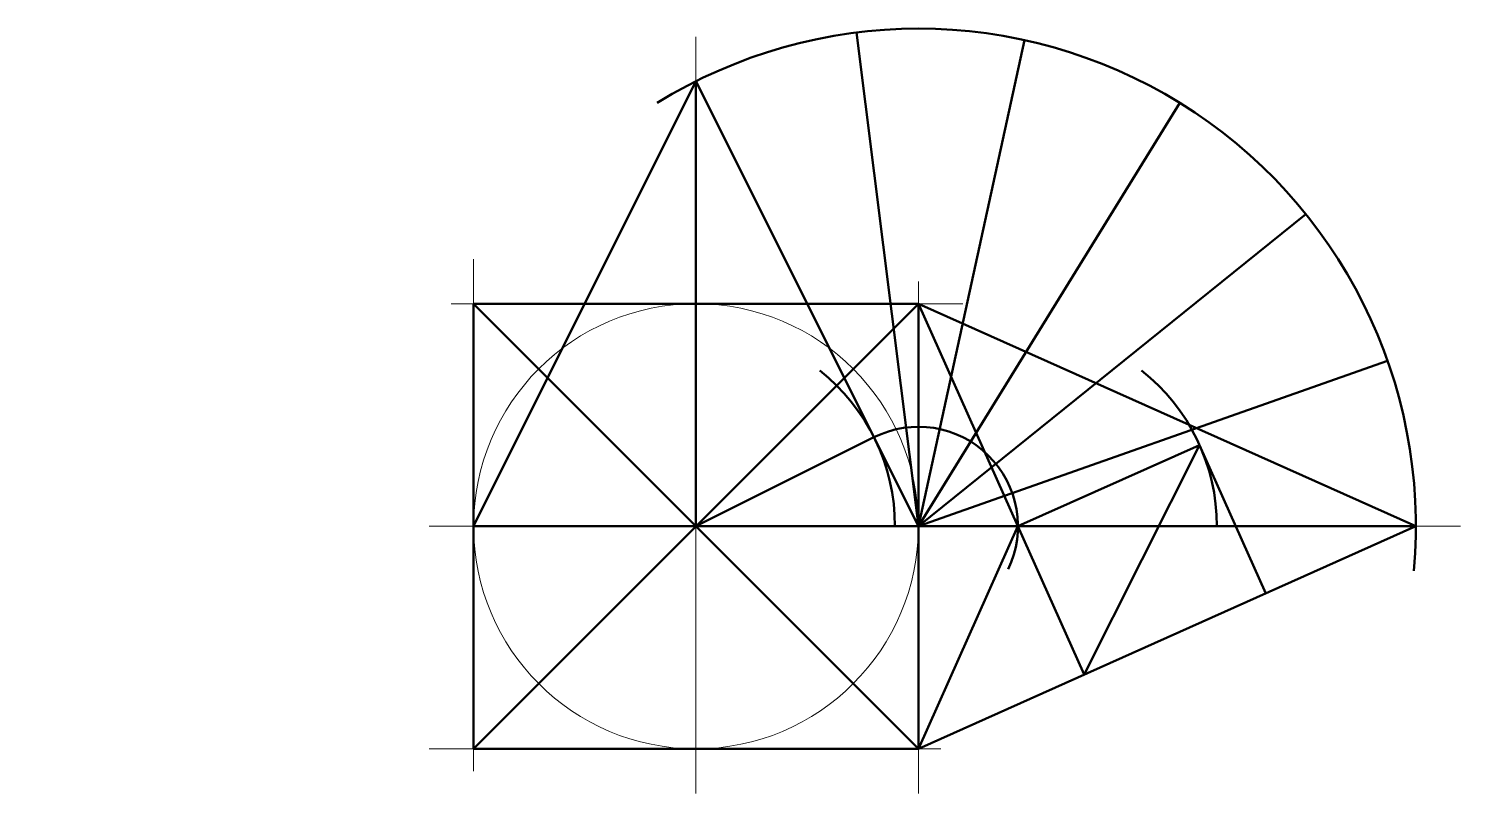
# Model space of a CAD drawing. Header units: millimetres. Extents: x 0 to 322, y -10 to 162.
import ezdxf

# ---------------------------------------------------------------- set-up
doc = ezdxf.new("R2010")
doc.units = ezdxf.units.MM
doc.layers.get('0').update_dxf_attribs({"linetype": 'CONTINUOUS', "lineweight": 0})
for name, color, linetype, lineweight in [('1', 1, 'CONTINUOUS', 50), ('2', 5, 'CONTINUOUS', 50), ('3', 2, 'CONTINUOUS', 50), ('4', 3, 'CONTINUOUS', 50), ('6', 6, 'CONTINUOUS', 50)]:
    doc.layers.add(name, color=color, linetype=linetype, lineweight=lineweight)

msp = doc.modelspace()

# ---------------------------------------------------------------- linework, layer by layer
for p, q in [((150, 160), (150, -10)), ((100, 110), (100, -5)), ((200, 105), (200, -10)), ((95, 100), (210, 100)), ((90, 50), (321.8, 50)), ((205, 0), (90, 0))]:
    msp.add_line(p, q)
msp.add_circle((150, 50), 50)
at = {"layer": '1'}
for p, q in [((100, 100), (200, 100)), ((100, 0), (100, 100)), ((100, 100), (200, 0)), ((200, 100), (100, 0)), ((200, 100), (200, 0)), ((200, 0), (100, 0))]:
    msp.add_line(p, q, dxfattribs=at)
at = {"layer": '2'}
for p, q in [((186.11, 160.94), (200, 50)), ((223.8, 159.24), (200, 50)), ((100, 50), (150, 150)), ((150, 50), (150, 150)), ((150, 150), (200, 50)), ((258.78, 145.11), (200, 50)), ((287.07, 120.14), (200, 50)), ((305.44, 87.19), (200, 50)), ((150, 50), (190, 70)), ((200, 50), (100, 50)), ((311.8, 50), (200, 50))]:
    msp.add_line(p, q, dxfattribs=at)
for radius, start, end in [(111.8, 354.8753, 121.6897), (22.36, 334.3765, 116.5651)]:
    msp.add_arc((200, 50), radius, start, end, dxfattribs=at)
at = {"layer": '3'}
for p, q in [((200, 100), (311.8, 50)), ((200, 0), (200, 100)), ((200, 100), (222.36, 50)), ((311.8, 50), (200, 0)), ((222.36, 50), (200, 0)), ((222.36, 50), (311.8, 50)), ((200, 0), (200, 0))]:
    msp.add_line(p, q, dxfattribs=at)
msp.add_arc((0, 0), 0, 0, 0, dxfattribs=at)
at = {"layer": '4'}
for p, q in [((222.36, 50), (263.19, 68.26)), ((263.19, 68.26), (237.27, 16.67)), ((263.19, 68.26), (263.19, 68.26)), ((263.19, 68.26), (278.09, 34.92)), ((237.27, 16.67), (222.36, 50))]:
    msp.add_line(p, q, dxfattribs=at)
at = {"layer": '6'}
for centre in [(150, 50), (222.36, 50)]:
    msp.add_arc(centre, 44.72, 0, 51.5648, dxfattribs=at)

doc.saveas('drawing.dxf')
